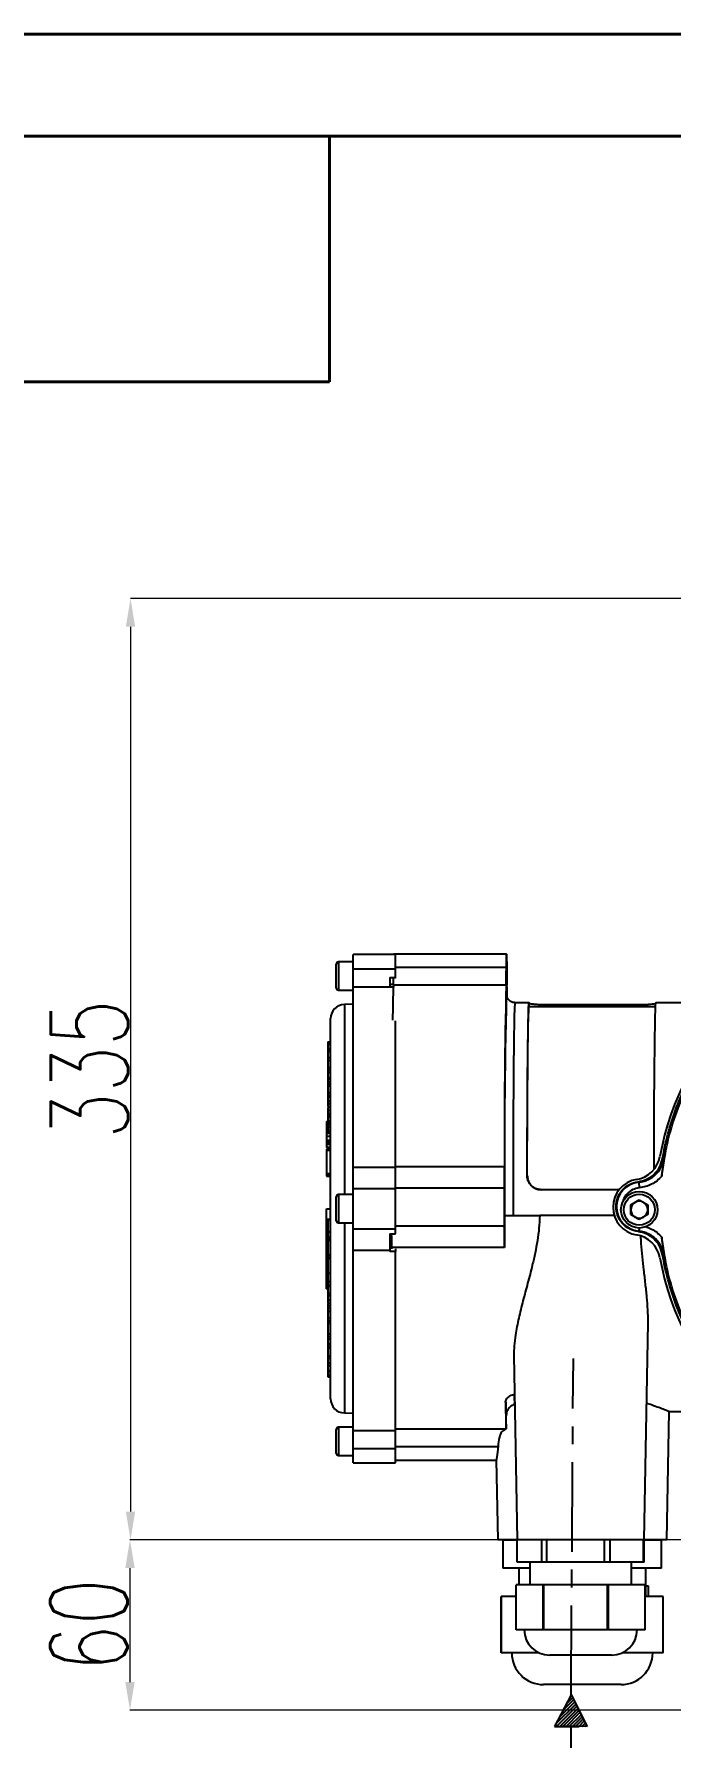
# Model space of a CAD drawing. Header units: millimetres. Extents: x 1561 to 4606, y 513 to 2666.
# Drawn here: x 2072 to 2298, y 2062 to 2666 of the extents above; entities that cross this region are included whole.
import ezdxf

# ---------------------------------------------------------------- set-up
doc = ezdxf.new("R2010")
doc.units = ezdxf.units.MM
doc.linetypes.add('CENTER', pattern=[50.8, 31.75, -6.35, 6.35, -6.35])
for name, color, linetype, lineweight in [('AM_5', 3, 'Continuous', 25), ('AM_BOR', 7, 'Continuous', 50), ('粗实线', 7, 'Continuous', 40)]:
    doc.layers.add(name, color=color, linetype=linetype, lineweight=lineweight)
doc.layers.add('layer 1', color=7, linetype='Continuous')
doc.styles.add('SLDTEXTSTYLE1', font='txt.shx', dxfattribs={"width": 0.7, "bigfont": 'gbcbig.shx'})
doc.dimstyles.new('SLDDIMSTYLE12$0', dxfattribs={"dimtxt": 12, "dimasz": 10, "dimexe": 0, "dimexo": 0.0625, "dimgap": 0.875, "dimtad": 1, "dimdec": 1, "dimlfac": 1.8, "dimrnd": 1e-09, "dimzin": 12, "dimdsep": 46, "dimtxsty": 'SLDTEXTSTYLE1', "dimcen": 0.09, "dimdle": 8.16, "dimclrd": 3, "dimclre": 3, "dimadec": 0, "dimazin": 3, "dimtfac": 1, "dimtdec": 1, "dimtofl": 0, "dimtmove": 0, "dimatfit": 3, "dimfxl": 0, "dimfrac": 2, "dimtolj": 1, "dimlwd": 5, "dimlwe": 5, "dimarcsym": 0})

# ---------------------------------------------------------------- blocks, each defined once
blk = doc.blocks.new('rA3')
at = {"layer": '粗实线'}
for p, q in [((753.384, 421.26), (333.384, 421.26)), ((748.384, 416.26), (358.384, 416.26)), ((418.384, 404.26), (418.384, 416.26)), ((358.384, 404.26), (418.384, 404.26))]:
    blk.add_line(p, q, dxfattribs=at)
blk = doc.blocks.new('*D50')
at = {"layer": 'AM_5', "color": 3, "lineweight": 5, "transparency": 16777216}
blk.add_line((2500.81, 2466.01), (2106.41, 2466.01), dxfattribs=at)
at = {"layer": 'AM_5', "color": 3, "linetype": 'Continuous', "lineweight": 5, "transparency": 16777216}
for p, q in [((2106.41, 2456.01), (2106.41, 2142.23)), ((2512.48, 2132.23), (2106.41, 2132.23))]:
    blk.add_line(p, q, dxfattribs=at)
at = {"layer": 'AM_5', "color": 3, "transparency": 16777216}
for points in [[(2104.74, 2456.01), (2108.07, 2456.01), (2106.41, 2466.01)], [(2104.74, 2142.23), (2108.07, 2142.23), (2106.41, 2132.23)]]:
    blk.add_solid(points, dxfattribs=at)
at = {"layer": 'Defpoints', "color": 0, "transparency": 16777216}
for p in [(2500.87, 2466.01), (2106.41, 2132.23), (2512.55, 2132.23)]:
    blk.add_point(p, dxfattribs=at)
at = {"layer": 'AM_5', "color": 0, "transparency": 16777216, "insert": (2091.82, 2299.12), "char_height": 12, "attachment_point": 5, "rotation": 90, "style": 'SLDTEXTSTYLE1'}
blk.add_mtext('\\A1;{\\H2.28571x;335}', dxfattribs=at)
blk = doc.blocks.new('*D51')
at = {"layer": 'AM_5', "color": 3, "lineweight": 5, "transparency": 16777216}
blk.add_line((2512.48, 2132.23), (2106.22, 2132.23), dxfattribs=at)
at = {"layer": 'AM_5', "color": 3, "linetype": 'Continuous', "lineweight": 5, "transparency": 16777216}
for p, q in [((2106.22, 2122.23), (2106.22, 2081.82)), ((2512.14, 2071.82), (2106.22, 2071.82))]:
    blk.add_line(p, q, dxfattribs=at)
at = {"layer": 'AM_5', "color": 3, "transparency": 16777216}
for points in [[(2104.56, 2122.23), (2107.89, 2122.23), (2106.22, 2132.23)], [(2104.56, 2081.82), (2107.89, 2081.82), (2106.22, 2071.82)]]:
    blk.add_solid(points, dxfattribs=at)
at = {"layer": 'Defpoints', "color": 0, "transparency": 16777216}
for p in [(2512.55, 2132.23), (2106.22, 2071.82), (2512.2, 2071.82)]:
    blk.add_point(p, dxfattribs=at)
at = {"layer": 'AM_5', "color": 0, "transparency": 16777216, "insert": (2091.63, 2102.02), "char_height": 12, "attachment_point": 5, "rotation": 90, "style": 'SLDTEXTSTYLE1'}
blk.add_mtext('\\A1;{\\H2.28571x;60}', dxfattribs=at)

msp = doc.modelspace()

# ---------------------------------------------------------------- hatches: boundary and pattern name
at = {"layer": 'layer 1'}
h = msp.add_hatch(dxfattribs=at)
h.set_pattern_fill('ANSI31', color=256, scale=0.25)
h.set_pattern_definition([(45, (-5645.8364, 3410.0635), (-0.56126601, 0.56126601), [])])
h.paths.add_polyline_path([(2262.688, 2077.215), (2256.821, 2066.064), (2262.612, 2066.064), (2268.401, 2065.985)])

# ---------------------------------------------------------------- linework, layer by layer
at = {"color": 7, "linetype": 'Continuous', "lineweight": 25}
for p, q in [((2199.783, 2339.745), (2185.404, 2339.745)), ((2185.404, 2334.72), (2185.404, 2339.745)), ((2199.781, 2339.7), (2199.796, 2339.89)), ((2239.794, 2339.89), (2199.796, 2339.89)), ((2200.404, 2334.72), (2200.404, 2339.698)), ((2179.404, 2332.145), (2179.404, 2336.395)), ((2179.404, 2327.895), (2179.404, 2332.145)), ((2185.404, 2337.145), (2180.154, 2337.145)), ((2180.154, 2337.145), (2180.154, 2332.145)), ((2180.154, 2332.145), (2180.154, 2327.145)), ((2185.404, 2334.72), (2200.404, 2334.72)), ((2185.404, 2328.279), (2185.404, 2334.72)), ((2239.732, 2335.222), (2200.404, 2335.222)), ((2200.404, 2331.64), (2200.404, 2334.72)), ((2180.154, 2327.145), (2185.404, 2327.145)), ((2185.404, 2328.279), (2198.404, 2328.279)), ((2185.404, 2264.364), (2185.404, 2328.279)), ((2198.404, 2331.64), (2200.404, 2331.64)), ((2198.404, 2331.64), (2198.404, 2328.279)), ((2198.404, 2329.204), (2199.675, 2329.204)), ((2198.404, 2328.279), (2198.404, 2328.187)), ((2199.631, 2328.187), (2198.404, 2328.187)), ((2239.662, 2328.899), (2199.664, 2328.899)), ((2200.404, 2331.345), (2200.404, 2331.64)), ((2185.404, 2322.145), (2182.273, 2322.063)), ((2182.273, 2322.063), (2182.273, 2254.645)), ((2247.794, 2322.69), (2242.794, 2322.69)), ((2292.656, 2321.19), (2247.794, 2321.19)), ((2247.837, 2321.19), (2247.837, 2322.539)), ((2252.883, 2322.042), (2287.882, 2322.042)), ((2252.883, 2322.042), (2252.883, 2321.19)), ((2287.882, 2321.19), (2287.882, 2322.042)), ((2302.098, 2322.69), (2292.792, 2322.69)), ((2177.404, 2249.645), (2177.404, 2317.065)), ((2200.404, 2264.364), (2200.404, 2316.271)), ((2176.404, 2308.779), (2177.404, 2308.779)), ((2176.404, 2308.779), (2176.404, 2308.638)), ((2176.404, 2308.638), (2177.404, 2308.638)), ((2176.404, 2308.638), (2176.404, 2308.047)), ((2176.404, 2308.006), (2177.404, 2308.006)), ((2176.404, 2308.006), (2176.404, 2307.866)), ((2176.404, 2307.866), (2177.404, 2307.866)), ((2176.404, 2306.434), (2177.404, 2306.434)), ((2176.404, 2306.434), (2176.404, 2306.296)), ((2176.404, 2306.296), (2177.404, 2306.296)), ((2176.404, 2306.296), (2176.404, 2306.174)), ((2176.404, 2306.138), (2177.404, 2306.138)), ((2176.404, 2306.138), (2176.404, 2305.35)), ((2176.404, 2305.35), (2177.404, 2305.35)), ((2176.404, 2303.273), (2177.404, 2303.273)), ((2176.404, 2302.19), (2177.404, 2302.19)), ((2176.404, 2302.19), (2176.404, 2299.747)), ((2176.279, 2297.687), (2176.404, 2297.687)), ((2176.404, 2299.747), (2177.404, 2299.747)), ((2176.404, 2298.817), (2177.404, 2298.817)), ((2176.404, 2298.817), (2176.404, 2297.994)), ((2176.404, 2297.994), (2177.404, 2297.994)), ((2176.404, 2297.994), (2176.404, 2296.098)), ((2176.404, 2296.098), (2177.404, 2296.098)), ((2176.404, 2296.098), (2176.404, 2295.668)), ((2176.279, 2290.482), (2176.404, 2290.482)), ((2176.404, 2295.668), (2177.404, 2295.668)), ((2176.404, 2294.736), (2177.404, 2294.736)), ((2176.404, 2294.736), (2176.404, 2293.913)), ((2176.404, 2293.913), (2177.404, 2293.913)), ((2176.404, 2293.913), (2176.404, 2293.177)), ((2176.404, 2293.177), (2177.404, 2293.177)), ((2176.404, 2293.012), (2176.404, 2292.737)), ((2176.404, 2290.849), (2177.404, 2290.849)), ((2176.404, 2290.815), (2176.404, 2290.77)), ((2176.404, 2290.77), (2177.404, 2290.77)), ((2176.404, 2290.575), (2177.404, 2290.575)), ((2176.404, 2289.61), (2177.404, 2289.61)), ((2176.404, 2289.241), (2177.404, 2289.241)), ((2176.404, 2289.17), (2176.404, 2289.125)), ((2176.404, 2287.927), (2177.404, 2287.927)), ((2176.404, 2287.915), (2176.404, 2287.083)), ((2176.404, 2287.004), (2177.404, 2287.004)), ((2176.404, 2285.85), (2177.404, 2285.85)), ((2176.404, 2285.751), (2177.404, 2285.751)), ((2176.404, 2285.576), (2176.404, 2284.578)), ((2176.404, 2284.578), (2177.404, 2284.578)), ((2175.904, 2280.603), (2176.404, 2280.603)), ((2175.904, 2280.603), (2175.904, 2280.134)), ((2175.904, 2280.134), (2176.404, 2280.134)), ((2175.904, 2280.134), (2175.904, 2279.825)), ((2175.904, 2279.825), (2176.404, 2279.825)), ((2175.904, 2279.825), (2175.904, 2279.823)), ((2175.904, 2279.823), (2176.404, 2279.823)), ((2175.904, 2279.823), (2175.904, 2278.877)), ((2175.904, 2278.877), (2176.404, 2278.877)), ((2175.904, 2278.877), (2175.904, 2276.433)), ((2176.404, 2283.436), (2177.404, 2283.436)), ((2176.404, 2283.436), (2176.404, 2282.895)), ((2176.404, 2282.895), (2177.404, 2282.895)), ((2176.404, 2282.861), (2176.404, 2282.767)), ((2176.404, 2282.767), (2177.404, 2282.767)), ((2176.404, 2282.767), (2176.404, 2282.227)), ((2176.404, 2282.227), (2177.404, 2282.227)), ((2176.404, 2280.775), (2177.404, 2280.775)), ((2176.404, 2280.775), (2176.404, 2280.265)), ((2176.404, 2280.265), (2177.404, 2280.265)), ((2176.404, 2279.551), (2177.404, 2279.551)), ((2176.404, 2279.551), (2176.404, 2278.59)), ((2176.404, 2278.59), (2177.404, 2278.59)), ((2175.904, 2276.433), (2177.404, 2276.433)), ((2175.904, 2276.433), (2175.904, 2275.329)), ((2175.904, 2275.329), (2177.404, 2275.329)), ((2175.904, 2273.914), (2177.404, 2273.914)), ((2175.904, 2273.914), (2175.904, 2273.613)), ((2175.904, 2273.613), (2177.404, 2273.613)), ((2175.904, 2273.065), (2177.404, 2273.065)), ((2175.904, 2273.065), (2175.904, 2272.519)), ((2175.904, 2272.519), (2177.404, 2272.519)), ((2175.904, 2272.519), (2175.904, 2271.493)), ((2176.404, 2277.477), (2177.404, 2277.477)), ((2176.404, 2277.477), (2176.404, 2276.907)), ((2176.404, 2276.907), (2177.404, 2276.907)), ((2175.904, 2271.493), (2177.404, 2271.493)), ((2175.904, 2271.375), (2177.404, 2271.375)), ((2175.904, 2271.148), (2177.404, 2271.148)), ((2175.904, 2271.109), (2177.404, 2271.109)), ((2175.904, 2270.798), (2175.904, 2270.646)), ((2175.904, 2270.646), (2177.404, 2270.646)), ((2175.904, 2270.646), (2175.904, 2270.438)), ((2175.904, 2270.438), (2177.404, 2270.438)), ((2175.904, 2270.438), (2175.904, 2262.164)), ((2295.106, 2267.394), (2295.623, 2267.274)), ((2175.904, 2262.164), (2177.404, 2262.164)), ((2175.904, 2261.685), (2175.904, 2261.192)), ((2175.904, 2261.685), (2177.404, 2261.685)), ((2175.904, 2261.192), (2177.404, 2261.192)), ((2185.404, 2264.364), (2200.404, 2264.364)), ((2185.404, 2256.795), (2185.404, 2264.364)), ((2239.066, 2264.503), (2200.404, 2264.503)), ((2200.404, 2256.795), (2200.404, 2264.364)), ((2247.131, 2261.357), (2247.145, 2261.357)), ((2179.404, 2245.395), (2179.404, 2253.895)), ((2185.404, 2254.645), (2180.154, 2254.645)), ((2180.154, 2254.645), (2180.154, 2244.645)), ((2185.404, 2256.795), (2200.404, 2256.795)), ((2185.404, 2242.494), (2185.404, 2256.795)), ((2239.007, 2256.93), (2200.404, 2256.93)), ((2200.404, 2242.494), (2200.404, 2256.795)), ((2279.725, 2256.357), (2252.125, 2256.357)), ((2286.455, 2259.191), (2286.706, 2259.042)), ((2286.706, 2259.042), (2286.894, 2257.051)), ((2175.904, 2249.645), (2177.404, 2249.645)), ((2175.904, 2221.184), (2175.904, 2249.645)), ((2177.404, 2182.225), (2177.404, 2249.645)), ((2283.897, 2251.024), (2286.897, 2252.756)), ((2283.897, 2247.56), (2283.897, 2251.024)), ((2286.897, 2245.828), (2283.897, 2247.56)), ((2286.897, 2252.756), (2289.897, 2251.024)), ((2289.897, 2247.56), (2286.897, 2245.828)), ((2289.897, 2251.024), (2289.897, 2247.56)), ((2177.404, 2245.844), (2176.279, 2245.844)), ((2176.404, 2245.766), (2177.404, 2245.766)), ((2176.404, 2241.475), (2177.404, 2241.475)), ((2176.404, 2241.475), (2176.404, 2239.701)), ((2180.154, 2244.645), (2185.404, 2244.645)), ((2182.273, 2244.645), (2182.273, 2177.227)), ((2185.404, 2242.494), (2200.404, 2242.494)), ((2185.404, 2234.926), (2185.404, 2242.494)), ((2239.007, 2243.45), (2200.404, 2243.45)), ((2200.404, 2240.713), (2200.404, 2242.494)), ((2239.055, 2247.19), (2251.58, 2247.19)), ((2278.053, 2247.19), (2251.58, 2247.19)), ((2286.455, 2241.54), (2286.706, 2241.689)), ((2286.81, 2242.793), (2286.706, 2241.689)), ((2176.404, 2239.701), (2177.404, 2239.701)), ((2176.404, 2239.701), (2176.404, 2239.176)), ((2176.404, 2239.176), (2177.404, 2239.176)), ((2176.404, 2239.176), (2176.404, 2238.946)), ((2176.404, 2238.946), (2177.404, 2238.946)), ((2176.404, 2238.946), (2176.404, 2238.773)), ((2176.404, 2238.773), (2177.404, 2238.773)), ((2176.404, 2238.773), (2176.404, 2238.543)), ((2176.404, 2238.543), (2176.404, 2233.324)), ((2176.404, 2238.543), (2177.404, 2238.543)), ((2198.404, 2240.713), (2200.404, 2240.713)), ((2198.404, 2240.713), (2198.404, 2234.926)), ((2198.404, 2240.561), (2199.047, 2240.561)), ((2198.404, 2237.769), (2199.063, 2237.769)), ((2239.066, 2235.877), (2199.068, 2235.877)), ((2199.069, 2235.388), (2199.068, 2235.877)), ((2176.404, 2233.324), (2177.404, 2233.324)), ((2176.404, 2233.324), (2176.404, 2232.405)), ((2176.404, 2232.405), (2177.404, 2232.405)), ((2176.404, 2232.405), (2176.404, 2232.066)), ((2176.404, 2232.066), (2176.404, 2226.748)), ((2176.404, 2232.066), (2177.404, 2232.066)), ((2185.404, 2234.926), (2198.404, 2234.926)), ((2185.404, 2171.011), (2185.404, 2234.926)), ((2198.404, 2234.926), (2198.404, 2234.442)), ((2200.404, 2234.442), (2198.404, 2234.442)), ((2200.404, 2235.375), (2200.404, 2234.442)), ((2200.404, 2171.011), (2200.404, 2234.442)), ((2295.623, 2233.457), (2295.106, 2233.338)), ((2176.404, 2223.555), (2176.279, 2223.555)), ((2176.404, 2226.748), (2177.404, 2226.748)), ((2176.404, 2226.748), (2176.404, 2223.786)), ((2176.404, 2223.786), (2176.404, 2222.699)), ((2176.404, 2223.786), (2177.404, 2223.786)), ((2175.904, 2221.184), (2176.404, 2221.184)), ((2176.404, 2218.886), (2176.279, 2218.886)), ((2176.404, 2222.699), (2177.404, 2222.699)), ((2176.404, 2222.699), (2176.404, 2222.137)), ((2176.404, 2222.137), (2177.404, 2222.137)), ((2176.404, 2222.137), (2176.404, 2219.64)), ((2176.404, 2219.64), (2177.404, 2219.64)), ((2176.404, 2219.64), (2176.404, 2218.886)), ((2176.404, 2218.886), (2177.404, 2218.886)), ((2176.404, 2217.377), (2177.404, 2217.377)), ((2176.279, 2217.101), (2176.404, 2217.101)), ((2176.279, 2216.245), (2177.404, 2216.245)), ((2176.404, 2215.356), (2177.404, 2215.356)), ((2176.404, 2215.356), (2176.404, 2214.35)), ((2176.404, 2214.35), (2177.404, 2214.35)), ((2176.404, 2214.35), (2176.404, 2213.368)), ((2176.404, 2213.368), (2177.404, 2213.368)), ((2176.404, 2213.368), (2176.404, 2213.292)), ((2176.404, 2213.292), (2177.404, 2213.292)), ((2176.404, 2213.292), (2176.404, 2210.83)), ((2176.404, 2211.132), (2176.279, 2211.132)), ((2176.404, 2210.83), (2177.404, 2210.83)), ((2176.404, 2210.83), (2176.404, 2209.888)), ((2176.404, 2209.888), (2177.404, 2209.888)), ((2176.404, 2209.888), (2176.404, 2209.731)), ((2176.404, 2209.731), (2177.404, 2209.731)), ((2176.404, 2209.731), (2176.404, 2209.017)), ((2176.404, 2209.017), (2177.404, 2209.017)), ((2176.404, 2209.017), (2176.404, 2205.257)), ((2176.404, 2205.257), (2177.404, 2205.257)), ((2176.404, 2205.257), (2176.404, 2204.313)), ((2288.674, 2132.19), (2290.017, 2209.186)), ((2176.279, 2202.724), (2176.404, 2202.724)), ((2176.279, 2201.857), (2176.404, 2201.857)), ((2176.404, 2204.313), (2177.404, 2204.313)), ((2176.404, 2204.313), (2176.404, 2203.5)), ((2176.404, 2203.5), (2177.404, 2203.5)), ((2176.404, 2203.5), (2176.404, 2201.682)), ((2176.404, 2201.682), (2177.404, 2201.682)), ((2176.404, 2201.682), (2176.404, 2200.935)), ((2176.404, 2200.935), (2177.404, 2200.935)), ((2176.404, 2200.935), (2176.404, 2200.295)), ((2176.404, 2200.295), (2176.404, 2197.482)), ((2176.404, 2200.295), (2177.404, 2200.295)), ((2176.404, 2197.482), (2177.404, 2197.482)), ((2176.404, 2197.482), (2176.404, 2196.691)), ((2176.404, 2196.691), (2177.404, 2196.691)), ((2176.404, 2196.691), (2176.404, 2194.995)), ((2176.404, 2194.995), (2177.404, 2194.995)), ((2176.404, 2194.995), (2176.404, 2194.052)), ((2176.404, 2194.052), (2177.404, 2194.052)), ((2176.404, 2194.052), (2176.404, 2192.327)), ((2242.407, 2197.535), (2243.548, 2132.19)), ((2176.404, 2192.327), (2177.404, 2192.327)), ((2176.404, 2192.327), (2176.404, 2191.951)), ((2176.404, 2191.951), (2177.404, 2191.951)), ((2176.404, 2191.951), (2176.404, 2190.791)), ((2176.404, 2190.791), (2177.404, 2190.791)), ((2176.404, 2190.791), (2176.404, 2190.371)), ((2176.404, 2190.371), (2177.404, 2190.371)), ((2176.404, 2190.371), (2176.404, 2190.246)), ((2176.404, 2190.246), (2177.404, 2190.246)), ((2176.404, 2190.246), (2176.404, 2189.984)), ((2176.404, 2189.984), (2177.404, 2189.984)), ((2182.273, 2177.227), (2185.404, 2177.145)), ((2296.666, 2132.19), (2297.46, 2177.693)), ((2297.459, 2177.69), (2302.098, 2177.69)), ((2179.404, 2162.895), (2179.404, 2171.395)), ((2185.404, 2172.145), (2180.154, 2172.145)), ((2180.154, 2172.145), (2180.154, 2162.145)), ((2185.404, 2171.011), (2200.404, 2171.011)), ((2185.404, 2164.57), (2185.404, 2171.011)), ((2239.391, 2171.481), (2200.404, 2171.481)), ((2200.404, 2164.57), (2200.404, 2171.011)), ((2185.404, 2164.57), (2200.404, 2164.57)), ((2185.404, 2159.545), (2185.404, 2164.57)), ((2236.781, 2165.158), (2200.404, 2165.158)), ((2200.404, 2159.545), (2200.404, 2164.57)), ((2180.154, 2162.145), (2185.404, 2162.145)), ((2185.404, 2159.545), (2200.404, 2159.545)), ((2200.404, 2160.49), (2236.173, 2160.49)), ((2236.171, 2160.518), (2236.666, 2132.19)), ((2243.548, 2132.19), (2236.666, 2132.19)), ((2238.541, 2132.146), (2238.541, 2122.146)), ((2238.573, 2132.146), (2238.541, 2132.146)), ((2238.573, 2122.146), (2238.573, 2132.146)), ((2243.63, 2132.146), (2238.573, 2132.146)), ((2288.674, 2132.19), (2243.548, 2132.19)), ((2243.63, 2124.331), (2243.63, 2132.19)), ((2252.301, 2124.331), (2252.301, 2132.19)), ((2254.057, 2124.331), (2254.057, 2132.19)), ((2274.59, 2124.331), (2274.59, 2132.19)), ((2276.537, 2124.331), (2276.537, 2132.19)), ((2288.399, 2124.331), (2288.399, 2132.19)), ((2288.591, 2124.331), (2288.591, 2132.19)), ((2294.759, 2132.146), (2288.591, 2132.146)), ((2296.666, 2132.19), (2288.674, 2132.19)), ((2294.759, 2122.146), (2294.759, 2132.146)), ((2294.791, 2132.146), (2294.759, 2132.146)), ((2294.791, 2122.146), (2294.791, 2132.146)), ((2238.573, 2122.146), (2238.541, 2122.146)), ((2248.111, 2122.146), (2238.573, 2122.146)), ((2252.301, 2124.331), (2243.63, 2124.331)), ((2244.166, 2122.146), (2244.166, 2116.331)), ((2248.111, 2124.331), (2248.111, 2116.331)), ((2254.057, 2124.331), (2252.301, 2124.331)), ((2274.59, 2124.331), (2254.057, 2124.331)), ((2276.537, 2124.331), (2274.59, 2124.331)), ((2288.399, 2124.331), (2276.537, 2124.331)), ((2284.111, 2116.331), (2284.111, 2124.331)), ((2294.759, 2122.146), (2284.111, 2122.146)), ((2288.591, 2124.331), (2288.399, 2124.331)), ((2289.166, 2112.146), (2289.166, 2122.146)), ((2294.791, 2122.146), (2294.759, 2122.146)), ((2243.189, 2100.331), (2243.189, 2116.331)), ((2252.743, 2116.331), (2243.189, 2116.331)), ((2252.743, 2100.331), (2252.743, 2116.331)), ((2253.011, 2116.331), (2252.743, 2116.331)), ((2253.011, 2100.331), (2253.011, 2116.331)), ((2275.636, 2116.331), (2253.011, 2116.331)), ((2275.636, 2100.331), (2275.636, 2116.331)), ((2275.933, 2116.331), (2275.636, 2116.331)), ((2275.933, 2100.331), (2275.933, 2116.331)), ((2289.003, 2116.331), (2275.933, 2116.331)), ((2289.003, 2100.331), (2289.003, 2116.331)), ((2289.033, 2116.331), (2289.003, 2116.331)), ((2289.033, 2100.331), (2289.033, 2116.331)), ((2290.219, 2115.785), (2289.166, 2115.785)), ((2290.219, 2112.146), (2290.219, 2115.785)), ((2290.219, 2115.785), (2290.221, 2115.785)), ((2290.221, 2112.146), (2290.221, 2115.785)), ((2237.916, 2112.146), (2237.916, 2092.146)), ((2237.917, 2112.146), (2237.916, 2112.146)), ((2237.917, 2092.146), (2237.917, 2112.146)), ((2243.189, 2112.146), (2237.917, 2112.146)), ((2295.415, 2112.146), (2289.033, 2112.146)), ((2295.415, 2092.146), (2295.415, 2112.146)), ((2295.416, 2112.146), (2295.415, 2112.146)), ((2295.416, 2092.146), (2295.416, 2112.146)), ((2247.966, 2100.331), (2243.189, 2100.331)), ((2252.743, 2100.331), (2247.966, 2100.331)), ((2253.011, 2100.331), (2252.743, 2100.331)), ((2264.324, 2100.331), (2253.011, 2100.331)), ((2275.636, 2100.331), (2264.324, 2100.331)), ((2275.933, 2100.331), (2275.636, 2100.331)), ((2282.468, 2100.331), (2275.933, 2100.331)), ((2289.003, 2100.331), (2282.468, 2100.331)), ((2289.033, 2100.331), (2289.003, 2100.331)), ((2237.917, 2092.146), (2237.916, 2092.146)), ((2245.016, 2092.146), (2237.917, 2092.146)), ((2251.368, 2092.146), (2245.016, 2092.146)), ((2277.111, 2091.331), (2255.111, 2091.331)), ((2280.866, 2092.146), (2280.853, 2092.146)), ((2280.866, 2092.146), (2280.866, 2092.152)), ((2281.22, 2092.146), (2280.866, 2092.146)), ((2281.22, 2092.146), (2281.22, 2092.324)), ((2288.318, 2092.146), (2281.22, 2092.146)), ((2295.415, 2092.146), (2288.318, 2092.146)), ((2295.416, 2092.146), (2295.415, 2092.146)), ((2280.416, 2080.896), (2252.916, 2080.896))]:
    msp.add_line(p, q, dxfattribs=at)
at = {"color": 7, "linetype": 'Continuous', "lineweight": 25, "flags": 128}
for points in [[(2239.732, 2335.222), (2239.739, 2336.765), (2239.75, 2338.07), (2239.763, 2339.061), (2239.778, 2339.68), (2239.794, 2339.89), (2239.81, 2339.68), (2239.825, 2339.061), (2239.839, 2338.07), (2239.849, 2336.765), (2239.857, 2335.222)], [(2239.727, 2325.335), (2239.729, 2325.357), (2239.777, 2325.666), (2239.825, 2325.618), (2239.835, 2325.562)], [(2242.794, 2322.69), (2242.749, 2322.528), (2242.703, 2322.01), (2242.656, 2321.137), (2242.61, 2319.914), (2242.566, 2318.348), (2242.522, 2316.445), (2242.479, 2314.216), (2242.439, 2311.671), (2242.4, 2308.823), (2242.363, 2305.685), (2242.328, 2302.274), (2242.295, 2298.606), (2242.265, 2294.699), (2242.237, 2290.573), (2242.212, 2286.248), (2242.19, 2281.744), (2242.171, 2277.086), (2242.155, 2272.294), (2242.142, 2267.393), (2242.133, 2262.408), (2242.127, 2257.362), (2242.124, 2252.281), (2242.124, 2247.19)], [(2247.131, 2261.357), (2247.14, 2266.376), (2247.152, 2271.314), (2247.168, 2276.148), (2247.186, 2280.852), (2247.208, 2285.405), (2247.232, 2289.782), (2247.259, 2293.962), (2247.289, 2297.925), (2247.321, 2301.651), (2247.356, 2305.121), (2247.393, 2308.318), (2247.432, 2311.226), (2247.473, 2313.831), (2247.515, 2316.119), (2247.559, 2318.08), (2247.603, 2319.704), (2247.649, 2320.982), (2247.696, 2321.908), (2247.743, 2322.478), (2247.79, 2322.689), (2247.837, 2322.539)], [(2247.145, 2261.357), (2247.154, 2266.263), (2247.166, 2271.089), (2247.181, 2275.811), (2247.199, 2280.406), (2247.221, 2284.852), (2247.245, 2289.126), (2247.271, 2293.206), (2247.301, 2297.074), (2247.332, 2300.709), (2247.366, 2304.094), (2247.403, 2307.212), (2247.441, 2310.047), (2247.48, 2312.585), (2247.522, 2314.814), (2247.565, 2316.723), (2247.609, 2318.302), (2247.653, 2319.543), (2247.699, 2320.441), (2247.745, 2320.991), (2247.791, 2321.189), (2247.794, 2321.19)], [(2292.133, 2263.626), (2292.138, 2266.376), (2292.15, 2271.314), (2292.166, 2276.148), (2292.184, 2280.852), (2292.206, 2285.405), (2292.23, 2289.782), (2292.257, 2293.962), (2292.287, 2297.925), (2292.319, 2301.651), (2292.354, 2305.121), (2292.391, 2308.318), (2292.43, 2311.226), (2292.471, 2313.831), (2292.513, 2316.119), (2292.557, 2318.08), (2292.602, 2319.704), (2292.647, 2320.982), (2292.694, 2321.908), (2292.741, 2322.478), (2292.788, 2322.689), (2292.792, 2322.69)], [(2239.055, 2247.19), (2239.055, 2245.768), (2239.056, 2244.347), (2239.057, 2242.928), (2239.058, 2241.512), (2239.06, 2240.098), (2239.062, 2238.687), (2239.064, 2237.28), (2239.066, 2235.877)], [(2239.657, 2171.574), (2239.656, 2174.16), (2239.656, 2176.192)]]:
    msp.add_lwpolyline(points, dxfattribs=at)
at = {"color": 7, "linetype": 'Continuous', "lineweight": 25}
for radius in [6.5, 5.5]:
    msp.add_circle((2286.897, 2249.292), radius, dxfattribs=at)
for centre, radius, start, end in [((2392.569, 2250.193), 99.998, 100.32817, 169.674284), ((2180.154, 2336.395), 0.75, 90, 180), ((1998.882, 2334.73), 240.85, 358.612873, 0.117045), ((2480.707, 2334.73), 240.85, 179.882955, 181.387127), ((2180.154, 2327.895), 0.75, 180, 270), ((2630.059, 2312.919), 430.692, 177.873674, 179.522256), ((2100.533, 2331.977), 99.178, 358.221739, 359.633314), ((4752.479, 2273.444), 2513.429, 178.735735, 180.203816), ((2062.545, 2320.999), 177.557, 1.173267, 2.550203), ((2182.404, 2317.065), 5, 91.5, 180), ((4866.32, 2265.068), 2627.284, 178.685579, 180.389885), ((2284.353, 2269.909), 10, 279.269962, 349.674309), ((1805.857, 2264.064), 433.209, 359.056516, 0.058069), ((2287.572, 2250.19), 9.98, 99.270739, 260.729261), ((2180.154, 2253.895), 0.75, 90, 180), ((2699.228, 2250.19), 460.27, 179.160928, 180.839072), ((2287.526, 2250.366), 8.715, 95.402456, 264.597544), ((2286.897, 2249.292), 3, 120, 180), ((2286.897, 2249.292), 3, 180, 240), ((2286.897, 2249.292), 3, 60, 120), ((2286.897, 2249.292), 3, 0, 60), ((2286.897, 2249.292), 3, 300, 0), ((2180.154, 2245.395), 0.75, 180, 270), ((1805.857, 2236.317), 433.209, 359.941931, 0.943484), ((2286.897, 2249.292), 3, 240, 300), ((1462.036, 2234.984), 737.032, 0.069476, 0.445347), ((2284.353, 2230.471), 10, 10.325691, 80.730038), ((2392.569, 2250.188), 99.998, 190.325716, 259.67183), ((2182.404, 2182.225), 5, 180, 268.5), ((2468.886, 2185.333), 229.412, 181.050926, 182.283586), ((2535.6, 2189.665), 293.134, 181.171064, 181.817395), ((2586.929, 2184.93), 347.528, 180.648719, 182.20235), ((2180.154, 2171.395), 0.75, 90, 180), ((2180.154, 2162.895), 0.75, 180, 270), ((2255.111, 2100.331), 9, 180, 270), ((2277.111, 2100.331), 9, 270, 0), ((2252.916, 2092.146), 11.25, 180, 270), ((2280.416, 2092.146), 11.25, 270, 0)]:
    msp.add_arc(centre, radius, start, end, dxfattribs=at)
for points in [[(2294.852, 2261.155), (2295.377, 2264.807), (2296.425, 2272.11), (2299.544, 2282.753), (2303.752, 2292.996), (2309.108, 2302.697), (2315.512, 2311.736), (2322.894, 2319.998), (2331.156, 2327.38), (2340.195, 2333.784), (2349.896, 2339.14), (2360.139, 2343.347), (2370.782, 2346.467), (2378.085, 2347.515), (2381.737, 2348.039)], [(2295.106, 2267.394), (2295.694, 2270.308), (2296.87, 2276.135), (2299.623, 2284.63), (2303.07, 2292.858), (2307.27, 2300.73), (2312.115, 2308.23), (2315.89, 2312.823), (2317.777, 2315.12)], [(2278.636, 2250.366), (2278.749, 2251.441), (2278.976, 2253.592), (2280.74, 2256.378), (2283.294, 2258.465), (2285.402, 2258.949), (2286.455, 2259.191)], [(2286.455, 2241.54), (2285.402, 2241.782), (2283.294, 2242.267), (2280.74, 2244.353), (2278.976, 2247.14), (2278.749, 2249.29), (2278.636, 2250.366)], [(2381.737, 2152.692), (2378.085, 2153.216), (2370.782, 2154.264), (2360.139, 2157.384), (2349.896, 2161.592), (2340.195, 2166.947), (2331.156, 2173.352), (2322.894, 2180.733), (2315.512, 2188.995), (2309.108, 2198.034), (2303.752, 2207.735), (2299.544, 2217.978), (2296.425, 2228.621), (2295.377, 2235.925), (2294.852, 2239.576)], [(2317.777, 2185.612), (2315.89, 2187.908), (2312.115, 2192.501), (2307.27, 2200.002), (2303.07, 2207.873), (2299.623, 2216.102), (2296.87, 2224.596), (2295.694, 2230.424), (2295.106, 2233.338)]]:
    msp.add_open_spline(points, degree=3, dxfattribs=at)
for points, knots in [([(2242.787, 2322.722), (2242.683, 2322.713), (2242.274, 2322.68), (2241.619, 2322.897), (2240.943, 2323.293), (2240.471, 2323.765), (2240.171, 2324.22), (2240.005, 2324.591), (2239.922, 2324.854), (2239.883, 2325.025), (2239.877, 2325.063), (2239.874, 2325.084)], [0, 0, 0, 0, 0.0474745, 0.1861905, 0.3044679, 0.409811, 0.5056994, 0.5992557, 0.704506, 0.8379016, 1, 1, 1, 1]), ([(2247.837, 2322.539), (2247.898, 2322.499), (2248.02, 2322.418), (2248.899, 2322.266), (2250.183, 2322.132), (2251.595, 2322.053), (2252.521, 2322.045), (2252.883, 2322.042)], [0, 0, 0, 0, 0.2153056, 0.4305877, 0.6463333, 0.8614906, 1, 1, 1, 1]), ([(2287.882, 2322.042), (2288.44, 2322.049), (2289.557, 2322.064), (2291.04, 2322.174), (2292.161, 2322.316), (2292.759, 2322.448), (2292.813, 2322.513), (2292.835, 2322.539)], [0, 0, 0, 0, 0.2129679, 0.4258966, 0.639898, 0.8553588, 1, 1, 1, 1]), ([(2176.404, 2307.866), (2176.404, 2307.6), (2176.404, 2307.125), (2176.404, 2306.645), (2176.404, 2306.434)], [0, 0, 0, 0, 0.5599857, 1, 1, 1, 1]), ([(2176.404, 2306.296), (2176.404, 2306.26), (2176.404, 2306.197), (2176.404, 2306.156), (2176.404, 2306.138)], [0, 0, 0, 0, 0.55998218, 1, 1, 1, 1]), ([(2176.404, 2305.435), (2176.404, 2305.004), (2176.404, 2304.166), (2176.404, 2303.544), (2176.404, 2303.241)], [0, 0, 0, 0, 0.5132266, 1, 1, 1, 1]), ([(2176.404, 2303.273), (2176.404, 2303.066), (2176.404, 2302.697), (2176.404, 2302.345), (2176.404, 2302.19)], [0, 0, 0, 0, 0.5600034, 1, 1, 1, 1]), ([(2176.404, 2299.747), (2176.404, 2299.568), (2176.404, 2299.248), (2176.404, 2298.948), (2176.404, 2298.817)], [0, 0, 0, 0, 0.5599966, 1, 1, 1, 1]), ([(2176.404, 2295.668), (2176.404, 2295.489), (2176.404, 2295.169), (2176.404, 2294.868), (2176.404, 2294.736)], [0, 0, 0, 0, 0.5599959, 1, 1, 1, 1]), ([(2176.404, 2293.177), (2176.404, 2292.745), (2176.404, 2291.974), (2176.404, 2291.193), (2176.404, 2290.849)], [0, 0, 0, 0, 0.55999742, 1, 1, 1, 1]), ([(2176.404, 2290.575), (2176.404, 2290.299), (2176.404, 2289.997), (2176.404, 2289.705), (2176.404, 2289.68)], [0, 0, 0, 0, 0.9148031, 1, 1, 1, 1]), ([(2176.404, 2289.61), (2176.404, 2289.535), (2176.404, 2289.402), (2176.404, 2289.29), (2176.404, 2289.241)], [0, 0, 0, 0, 0.5600131, 1, 1, 1, 1]), ([(2176.404, 2289.241), (2176.404, 2288.995), (2176.404, 2288.556), (2176.404, 2288.119), (2176.404, 2287.927)], [0, 0, 0, 0, 0.56000068, 1, 1, 1, 1]), ([(2176.404, 2287.004), (2176.404, 2286.781), (2176.404, 2286.382), (2176.404, 2286.012), (2176.404, 2285.85)], [0, 0, 0, 0, 0.5596888, 1, 1, 1, 1]), ([(2176.404, 2284.578), (2176.404, 2284.361), (2176.404, 2283.973), (2176.404, 2283.6), (2176.404, 2283.436)], [0, 0, 0, 0, 0.5599848, 1, 1, 1, 1]), ([(2176.404, 2282.227), (2176.404, 2281.959), (2176.404, 2281.469), (2176.404, 2280.991), (2176.404, 2280.775)], [0, 0, 0, 0, 0.5459318, 1, 1, 1, 1]), ([(2176.404, 2280.233), (2176.404, 2280.145), (2176.404, 2279.923), (2176.404, 2279.691), (2176.404, 2279.551)], [0, 0, 0, 0, 0.4010952, 1, 1, 1, 1]), ([(2176.404, 2278.59), (2176.404, 2278.372), (2176.404, 2277.983), (2176.404, 2277.632), (2176.404, 2277.477)], [0, 0, 0, 0, 0.56003177, 1, 1, 1, 1]), ([(2175.904, 2275.329), (2175.904, 2274.907), (2175.904, 2274.153), (2175.904, 2273.987), (2175.904, 2273.914)], [0, 0, 0, 0, 0.5581866, 1, 1, 1, 1]), ([(2175.904, 2273.613), (2175.904, 2273.568), (2175.904, 2273.505), (2175.904, 2273.271), (2175.904, 2273.133), (2175.904, 2273.065)], [0, 0, 0, 0, 0.559369, 0.7797892, 1, 1, 1, 1]), ([(2175.904, 2271.493), (2175.904, 2271.486), (2175.904, 2271.474), (2175.904, 2271.405), (2175.904, 2271.375)], [0, 0, 0, 0, 0.5599418, 1, 1, 1, 1]), ([(2286.455, 2259.191), (2287.501, 2259.418), (2289.59, 2259.87), (2292.238, 2261.749), (2294.259, 2264.293), (2294.824, 2266.359), (2295.106, 2267.394)], [0, 0, 0, 0, 0.2500652, 0.4994456, 0.7493864, 1, 1, 1, 1]), ([(2286.706, 2259.042), (2287.346, 2259.139), (2288.57, 2259.323), (2290.049, 2259.925), (2291.138, 2260.541), (2291.904, 2261.083), (2293.192, 2262.177), (2294.771, 2264.136), (2295.343, 2266.243), (2295.623, 2267.274)], [0, 0, 0, 0, 0.1490594, 0.2844868, 0.3652537, 0.4374076, 0.5004523, 0.7554677, 1, 1, 1, 1]), ([(2295.623, 2267.274), (2295.486, 2266.303), (2295.214, 2264.37), (2294.972, 2262.223), (2294.852, 2261.155)], [0, 0, 0, 0, 0.5024427, 1, 1, 1, 1]), ([(2175.904, 2262.164), (2175.904, 2262.048), (2175.904, 2261.887), (2175.904, 2261.718), (2175.904, 2261.696), (2175.904, 2261.685)], [0, 0, 0, 0, 0.5604886, 0.7801175, 1, 1, 1, 1]), ([(2252.125, 2256.357), (2251.565, 2256.412), (2250.445, 2256.522), (2248.952, 2257.378), (2247.824, 2258.636), (2247.218, 2260.043), (2247.156, 2260.977), (2247.131, 2261.357)], [0, 0, 0, 0, 0.2131127, 0.4262212, 0.6394652, 0.8533812, 1, 1, 1, 1]), ([(2247.145, 2261.357), (2247.2, 2260.794), (2247.309, 2259.667), (2248.176, 2258.161), (2249.453, 2257.031), (2250.856, 2256.44), (2251.778, 2256.38), (2252.139, 2256.357)], [0, 0, 0, 0, 0.2166735, 0.4334219, 0.6484226, 0.8620356, 1, 1, 1, 1]), ([(2294.852, 2261.155), (2294.319, 2260.603), (2293.254, 2259.501), (2291.297, 2258.281), (2289.168, 2257.395), (2287.654, 2257.166), (2286.894, 2257.051)], [0, 0, 0, 0, 0.250755, 0.4999887, 0.7492331, 1, 1, 1, 1]), ([(2286.894, 2257.051), (2286.104, 2256.895), (2284.468, 2256.57), (2282.49, 2254.973), (2281.338, 2253.427), (2281.185, 2252.46), (2281.165, 2252.336)], [0, 0, 0, 0, 0.3027449, 0.6273546, 0.9519642, 1, 1, 1, 1]), ([(2176.404, 2245.766), (2176.404, 2245.702), (2176.404, 2245.575), (2176.404, 2245.146), (2176.404, 2244.288), (2176.404, 2242.953), (2176.404, 2241.968), (2176.404, 2241.475)], [0, 0, 0, 0, 0.18736448, 0.37442493, 0.56063137, 0.77992698, 1, 1, 1, 1]), ([(2251.58, 2247.19), (2251.514, 2245.706), (2251.381, 2242.737), (2250.784, 2238.304), (2249.961, 2233.908), (2248.787, 2228.83), (2247.294, 2223.162), (2245.59, 2216.909), (2244.054, 2210.792), (2243.016, 2205.485), (2242.454, 2201.064), (2242.431, 2198.686), (2242.42, 2197.535)], [0, 0, 0, 0, 0.0805066, 0.1610356, 0.2436293, 0.326242, 0.4506218, 0.5750041, 0.7030896, 0.8311062, 0.9182791, 1, 1, 1, 1]), ([(2295.106, 2233.338), (2294.825, 2234.37), (2294.264, 2236.432), (2292.245, 2238.976), (2289.596, 2240.858), (2287.503, 2241.312), (2286.455, 2241.54)], [0, 0, 0, 0, 0.2500466, 0.4994486, 0.7493959, 1, 1, 1, 1]), ([(2295.623, 2233.457), (2295.348, 2234.491), (2294.978, 2235.884), (2294.023, 2237.418), (2293.344, 2238.299), (2292.529, 2239.137), (2291.511, 2239.963), (2290.199, 2240.746), (2288.57, 2241.408), (2287.347, 2241.592), (2286.706, 2241.689)], [0, 0, 0, 0, 0.2442906, 0.329037, 0.4144904, 0.500125, 0.5979935, 0.7157717, 0.8510735, 1, 1, 1, 1]), ([(2289.174, 2243.234), (2289.884, 2242.981), (2291.311, 2242.47), (2293.252, 2241.224), (2294.318, 2240.127), (2294.852, 2239.576)], [0, 0, 0, 0, 0.3300361, 0.6639988, 1, 1, 1, 1]), ([(2290.005, 2209.186), (2290.011, 2209.287), (2290.096, 2210.758), (2289.933, 2213.796), (2289.606, 2218.312), (2289.091, 2223.041), (2288.532, 2227.819), (2288.015, 2232.593), (2287.632, 2236.554), (2287.497, 2238.978), (2287.451, 2239.799)], [0, 0, 0, 0, 0.0112716, 0.1647036, 0.3181817, 0.4755068, 0.6328433, 0.7790357, 0.9252187, 1, 1, 1, 1]), ([(2294.852, 2239.576), (2294.972, 2238.508), (2295.214, 2236.362), (2295.486, 2234.428), (2295.623, 2233.457)], [0, 0, 0, 0, 0.4975573, 1, 1, 1, 1]), ([(2176.404, 2218.903), (2176.404, 2218.818), (2176.404, 2218.564), (2176.404, 2218.02), (2176.404, 2217.621), (2176.404, 2217.377)], [0, 0, 0, 0, 0.16453162, 0.48995468, 1, 1, 1, 1]), ([(2176.404, 2217.377), (2176.404, 2217.187), (2176.404, 2216.807), (2176.404, 2216.356), (2176.404, 2216.315), (2176.404, 2216.289)], [0, 0, 0, 0, 0.271615, 0.5433293, 1, 1, 1, 1]), ([(2176.404, 2216.071), (2176.404, 2216.057), (2176.404, 2215.808), (2176.404, 2215.575), (2176.404, 2215.356)], [0, 0, 0, 0, 0.0587663, 1, 1, 1, 1]), ([(2239.423, 2180.995), (2239.485, 2181.358), (2239.608, 2182.084), (2240.681, 2183.05), (2241.746, 2183.665), (2242.459, 2183.778), (2242.528, 2183.789)], [0, 0, 0, 0, 0.3276828, 0.6557933, 0.966877, 1, 1, 1, 1]), ([(2242.614, 2180.369), (2242.05, 2180.067), (2241.081, 2179.548), (2240.235, 2178.346), (2239.829, 2177.37), (2239.675, 2176.717), (2239.661, 2176.324), (2239.656, 2176.192)], [0, 0, 0, 0, 0.408482, 0.7013153, 0.8362611, 0.9449971, 1, 1, 1, 1]), ([(2297.459, 2177.69), (2297.368, 2177.722), (2297.185, 2177.788), (2295.93, 2178.3), (2293.958, 2179.071), (2291.816, 2179.884), (2290.11, 2180.44), (2289.519, 2180.633)], [0, 0, 0, 0, 0.2173888, 0.441385, 0.6586934, 0.8817751, 1, 1, 1, 1]), ([(2239.391, 2171.481), (2238.911, 2171.2), (2237.948, 2170.638), (2237.154, 2168.5), (2236.87, 2166.459), (2236.791, 2165.3), (2236.781, 2165.158)], [0, 0, 0, 0, 0.3245448, 0.6499942, 0.9570546, 1, 1, 1, 1]), ([(2239.657, 2171.574), (2239.607, 2171.557), (2239.517, 2171.525), (2239.43, 2171.494), (2239.391, 2171.481)], [0, 0, 0, 0, 0.56, 1, 1, 1, 1]), ([(2236.781, 2165.158), (2236.719, 2164.427), (2236.593, 2162.964), (2236.33, 2161.398), (2236.184, 2160.618), (2236.178, 2160.542), (2236.177, 2160.518)], [0, 0, 0, 0, 0.2879758, 0.5758228, 0.8655334, 1, 1, 1, 1])]:
    msp.add_open_spline(points, degree=3, knots=knots, dxfattribs=at)
at = {"layer": 'layer 1', "linetype": 'CENTER'}
msp.add_line((2262.688, 2077.215), (2263.5, 2196.541), dxfattribs=at)
at = {"layer": 'layer 1'}
for p, q in [((2262.688, 2077.215), (2256.821, 2066.064)), ((2262.688, 2077.215), (2268.401, 2065.985)), ((2256.821, 2066.064), (2265.554, 2066.064)), ((2268.401, 2065.985), (2259.67, 2066.104)), ((2262.612, 2066.064), (2262.612, 2050.958))]:
    msp.add_line(p, q, dxfattribs=at)

# ---------------------------------------------------------------- block references
at = {"layer": 'AM_BOR', "xscale": 7.2509765625, "yscale": 7.2509765625, "zscale": 7.2509765625}
msp.add_blockref('rA3', (-856.702, -388.395), dxfattribs=at)

# ---------------------------------------------------------------- dimensions: what is measured, and where the dimension line sits
at = {"layer": 'AM_5'}
for base, p1, p2, text, picture, middle in [((2106.407, 2132.226), (2500.869, 2466.011), (2512.545, 2132.226), '{\\H2.28571x;335}', '*D50', (2091.818, 2299.119)), ((2106.224, 2071.823), (2512.545, 2132.226), (2512.201, 2071.823), '{\\H2.28571x;60}', '*D51', (2091.635, 2102.025))]:
    dim = msp.add_linear_dim(base=base, p1=p1, p2=p2, angle=90, text=text, dimstyle='SLDDIMSTYLE12$0', override={"dimlfac": 1}, dxfattribs=at)
    dim.commit()
    dim.dimension.update_dxf_attribs({"geometry": picture, "text_midpoint": middle})

doc.saveas('drawing.dxf')
